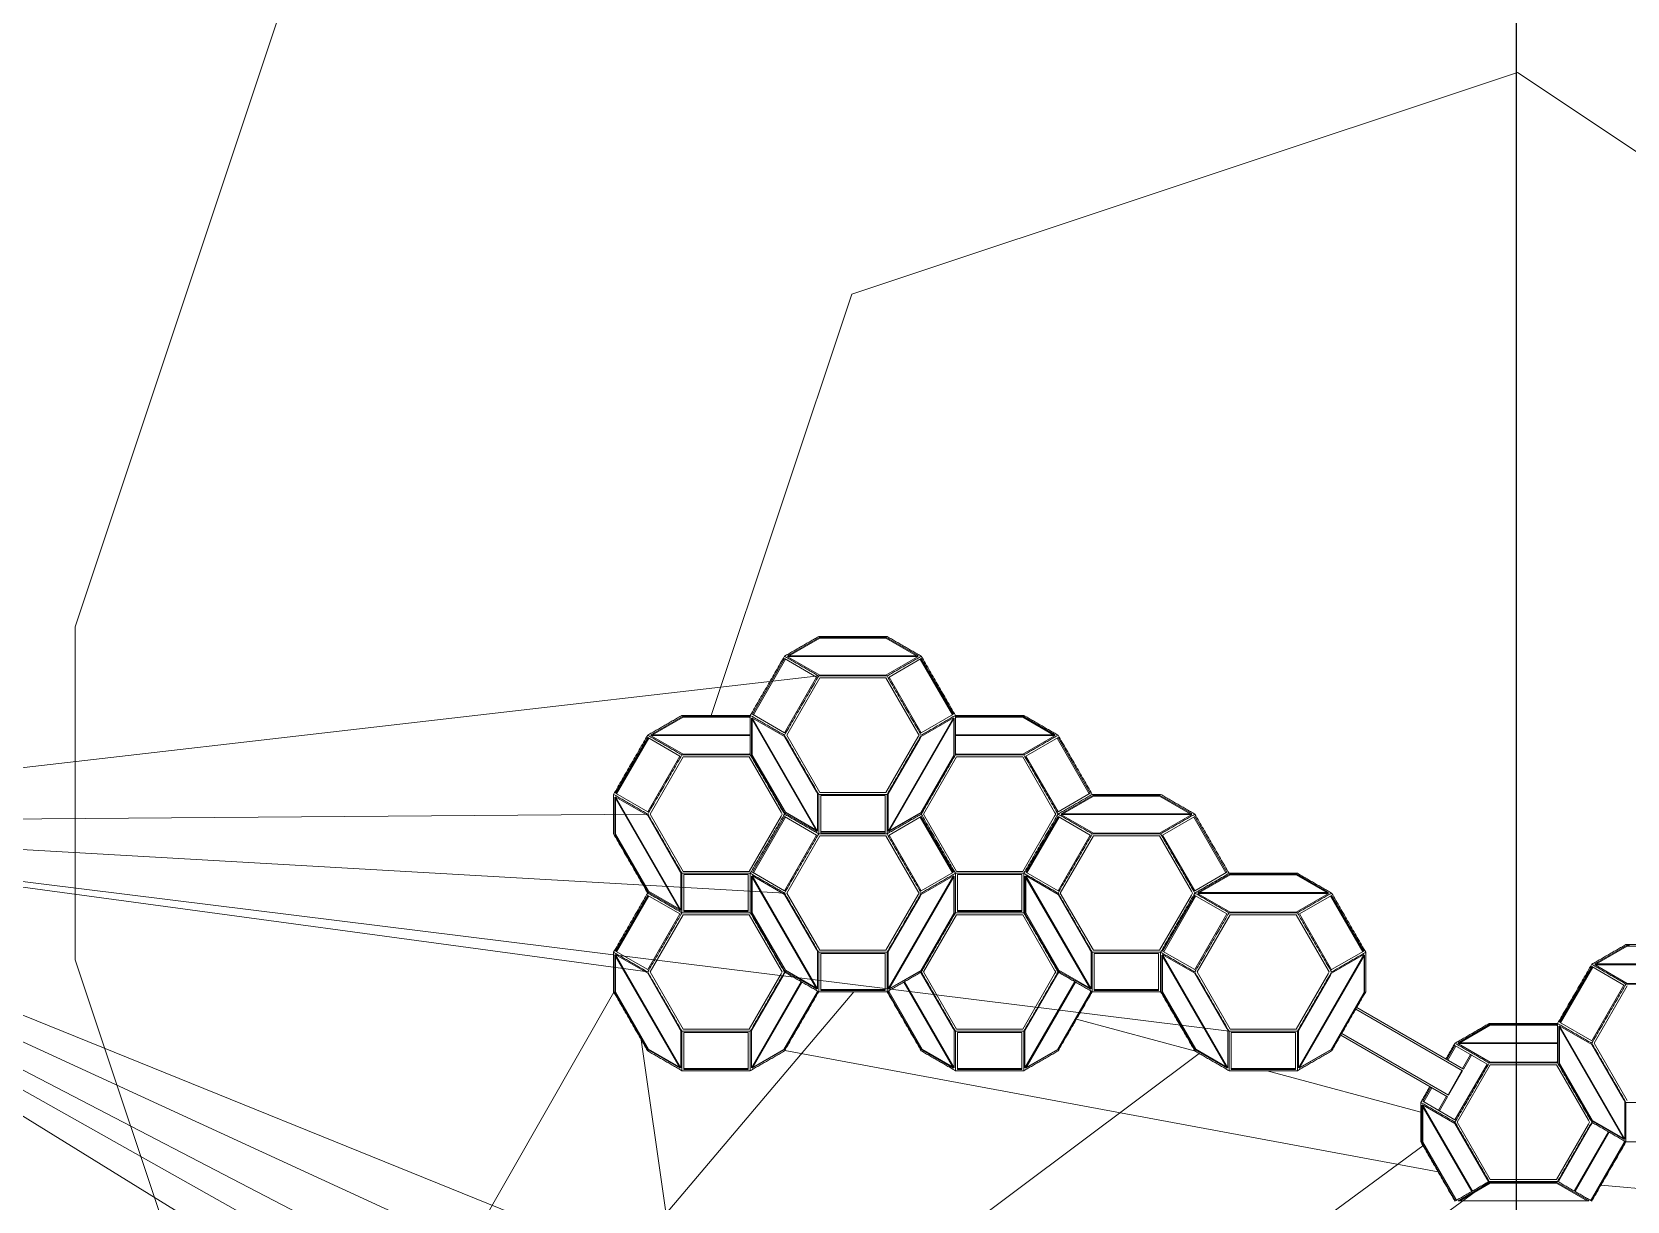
# Model space of a CAD drawing. Header units: millimetres. Extents: x 551 to 27551, y 6116 to 15116.
# Drawn here: x 6231.6 to 6574.5, y 13780.3 to 14031.6 of the extents above; entities that cross this region are included whole.
import ezdxf

# ---------------------------------------------------------------- set-up
doc = ezdxf.new("R2010")
doc.units = ezdxf.units.MM
for name, color, linetype, lineweight in [('1ST', 51, 'Continuous', 18), ('3RD', 140, 'Continuous', 13), ('4TH DETAILS', 125, 'Continuous', 9)]:
    doc.layers.add(name, color=color, linetype=linetype, lineweight=lineweight)
doc.layers.add('LAYOUT', color=83, linetype='Continuous', plot=False)

msp = doc.modelspace()

# ---------------------------------------------------------------- linework, layer by layer
at = {"layer": '1ST', "color": 244, "lineweight": 30, "true_color": 0x991b1e}
msp.add_circle((6531.7, 13769.252), 529.701, dxfattribs=at)
at = {"layer": '3RD'}
for p, q in [((6394.031, 13897.479), (6400.972, 13901.486)), ((6400.972, 13901.274), (6394.398, 13897.479)), ((6400.972, 13901.274), (6400.972, 13901.486)), ((6400.972, 13901.486), (6401.461, 13901.486)), ((6415.18, 13901.274), (6400.972, 13901.274)), ((6401.461, 13901.486), (6415.18, 13901.486)), ((6415.18, 13901.274), (6415.18, 13901.486)), ((6415.18, 13901.486), (6422.04, 13897.526)), ((6421.754, 13897.479), (6415.18, 13901.274)), ((6386.467, 13884.909), (6393.379, 13896.881)), ((6393.594, 13896.756), (6386.682, 13884.785)), ((6393.379, 13896.881), (6400.291, 13892.89)), ((6394.112, 13897.244), (6394.02, 13897.297)), ((6422.132, 13897.297), (6394.02, 13897.297)), ((6394.031, 13897.479), (6422.121, 13897.479)), ((6400.972, 13893.283), (6394.112, 13897.244)), ((6422.132, 13897.297), (6415.18, 13893.283)), ((6415.854, 13892.886), (6422.766, 13896.877)), ((6422.04, 13897.526), (6422.121, 13897.479)), ((6429.463, 13884.781), (6422.551, 13896.753)), ((6422.766, 13896.877), (6422.773, 13896.865)), ((6422.773, 13896.865), (6429.678, 13884.905)), ((6400.727, 13893.142), (6127.34, 13861.609)), ((6400.291, 13892.89), (6393.379, 13880.918)), ((6393.868, 13880.414), (6400.972, 13892.719)), ((6414.691, 13893.283), (6400.972, 13893.283)), ((6400.972, 13892.719), (6401.461, 13892.719)), ((6401.461, 13892.719), (6415.18, 13892.719)), ((6415.18, 13893.283), (6414.691, 13893.283)), ((6415.18, 13892.719), (6422.04, 13880.838)), ((6422.766, 13880.915), (6415.854, 13892.886)), ((6364.637, 13880.508), (6371.578, 13884.516)), ((6371.578, 13884.304), (6365.004, 13880.508)), ((6371.578, 13884.304), (6371.578, 13884.516)), ((6371.578, 13884.516), (6372.067, 13884.516)), ((6385.786, 13884.304), (6371.578, 13884.304)), ((6372.067, 13884.516), (6385.786, 13884.516)), ((6385.786, 13884.304), (6385.786, 13884.516)), ((6385.786, 13884.516), (6386.031, 13884.375)), ((6386.031, 13884.163), (6385.786, 13884.304)), ((6386.419, 13884.15), (6386.519, 13884.093)), ((6386.419, 13884.15), (6400.483, 13859.791)), ((6393.379, 13880.918), (6386.467, 13884.909)), ((6386.519, 13884.093), (6393.379, 13880.132)), ((6415.669, 13859.798), (6429.726, 13884.147)), ((6429.678, 13884.905), (6422.773, 13880.918)), ((6422.773, 13880.132), (6429.726, 13884.147)), ((6430.121, 13884.375), (6430.366, 13884.516)), ((6430.366, 13884.304), (6430.121, 13884.163)), ((6430.366, 13884.304), (6430.366, 13884.516)), ((6430.366, 13884.516), (6430.854, 13884.516)), ((6444.574, 13884.304), (6430.366, 13884.304)), ((6430.854, 13884.516), (6444.574, 13884.516)), ((6444.574, 13884.304), (6444.574, 13884.516)), ((6444.574, 13884.516), (6451.434, 13880.555)), ((6451.148, 13880.508), (6444.574, 13884.304)), ((6386.275, 13876.03), (6386.275, 13884.045)), ((6400.32, 13859.718), (6386.275, 13884.045)), ((6386.459, 13876.137), (6386.459, 13883.727)), ((6429.877, 13884.045), (6415.832, 13859.718)), ((6422.04, 13880.838), (6422.284, 13880.414)), ((6422.773, 13880.918), (6422.766, 13880.915)), ((6429.767, 13876.094), (6429.767, 13883.855)), ((6429.877, 13884.045), (6429.877, 13883.951)), ((6429.877, 13883.951), (6429.877, 13876.03)), ((6357.073, 13867.938), (6363.985, 13879.91)), ((6364.2, 13879.786), (6357.288, 13867.814)), ((6363.985, 13879.91), (6370.897, 13875.919)), ((6364.718, 13880.273), (6364.626, 13880.327)), ((6386.031, 13880.327), (6364.626, 13880.327)), ((6364.637, 13880.508), (6386.031, 13880.508)), ((6371.578, 13876.313), (6364.718, 13880.273)), ((6393.379, 13880.132), (6400.239, 13868.251)), ((6400.972, 13868.11), (6393.868, 13880.414)), ((6422.04, 13879.991), (6415.18, 13868.11)), ((6415.669, 13867.827), (6422.529, 13879.709)), ((6422.284, 13880.414), (6422.04, 13879.991)), ((6422.529, 13879.709), (6422.773, 13880.132)), ((6430.121, 13880.508), (6451.515, 13880.508)), ((6451.526, 13880.327), (6430.121, 13880.327)), ((6451.526, 13880.327), (6444.574, 13876.313)), ((6445.248, 13875.916), (6452.16, 13879.906)), ((6451.434, 13880.555), (6451.515, 13880.508)), ((6458.857, 13867.81), (6451.945, 13879.782)), ((6452.16, 13879.906), (6452.167, 13879.895)), ((6452.167, 13879.895), (6459.072, 13867.935)), ((6370.897, 13875.919), (6363.985, 13863.948)), ((6364.474, 13863.444), (6371.578, 13875.748)), ((6385.297, 13876.313), (6371.578, 13876.313)), ((6371.578, 13875.748), (6372.067, 13875.748)), ((6372.067, 13875.748), (6385.786, 13875.748)), ((6385.786, 13876.313), (6385.297, 13876.313)), ((6386.031, 13876.454), (6385.786, 13876.313)), ((6385.786, 13875.748), (6392.646, 13863.867)), ((6386.459, 13876.137), (6386.275, 13876.03)), ((6393.379, 13863.726), (6386.275, 13876.03)), ((6393.563, 13863.832), (6386.459, 13876.137)), ((6422.663, 13863.789), (6429.767, 13876.094)), ((6429.877, 13876.03), (6423.017, 13864.149)), ((6423.262, 13863.444), (6430.366, 13875.748)), ((6429.767, 13876.094), (6429.877, 13876.03)), ((6430.366, 13876.313), (6430.121, 13876.454)), ((6444.085, 13876.313), (6430.366, 13876.313)), ((6430.366, 13875.748), (6430.855, 13875.748)), ((6430.855, 13875.748), (6444.574, 13875.748)), ((6444.574, 13876.313), (6444.085, 13876.313)), ((6444.574, 13875.748), (6451.434, 13863.867)), ((6452.16, 13863.944), (6445.248, 13875.916)), ((6356.881, 13859.06), (6356.881, 13867.075)), ((6370.926, 13842.748), (6356.881, 13867.075)), ((6357.025, 13867.18), (6357.125, 13867.122)), ((6357.025, 13867.18), (6371.089, 13842.82)), ((6363.985, 13863.948), (6357.073, 13867.938)), ((6357.125, 13867.122), (6363.985, 13863.161)), ((6400.239, 13868.251), (6400.483, 13867.827)), ((6400.483, 13867.827), (6400.483, 13867.545)), ((6400.483, 13867.545), (6400.483, 13859.791)), ((6401.461, 13868.11), (6400.972, 13868.11)), ((6401.164, 13867.434), (6414.988, 13867.434)), ((6401.164, 13859.453), (6401.164, 13867.434)), ((6415.18, 13868.11), (6401.461, 13868.11)), ((6414.988, 13867.434), (6414.988, 13859.453)), ((6415.669, 13859.906), (6415.669, 13867.827)), ((6459.072, 13867.935), (6452.167, 13863.948)), ((6452.818, 13863.538), (6459.76, 13867.545)), ((6459.76, 13867.333), (6453.186, 13863.538)), ((6459.76, 13867.333), (6459.76, 13867.545)), ((6459.76, 13867.545), (6460.248, 13867.545)), ((6473.968, 13867.333), (6459.76, 13867.333)), ((6460.248, 13867.545), (6473.968, 13867.545)), ((6473.968, 13867.333), (6473.968, 13867.545)), ((6473.968, 13867.545), (6480.828, 13863.585)), ((6480.542, 13863.538), (6473.968, 13867.333)), ((6357.065, 13859.166), (6357.065, 13866.757)), ((6392.646, 13863.867), (6392.89, 13863.444)), ((6393.563, 13863.832), (6393.379, 13863.726)), ((6393.623, 13863.585), (6393.379, 13863.726)), ((6400.136, 13860.037), (6393.563, 13863.832)), ((6400.32, 13859.718), (6393.623, 13863.585)), ((6422.773, 13863.726), (6415.832, 13859.718)), ((6415.942, 13859.909), (6422.663, 13863.789)), ((6422.663, 13863.789), (6422.773, 13863.726)), ((6423.017, 13864.149), (6422.773, 13863.726)), ((6451.434, 13863.867), (6451.678, 13863.444)), ((6452.167, 13863.948), (6452.16, 13863.944)), ((6452.818, 13863.538), (6480.909, 13863.538)), ((6480.828, 13863.585), (6480.909, 13863.538)), ((6363.985, 13863.444), (6127.34, 13861.609)), ((6127.34, 13861.609), (6363.985, 13829.503)), ((6441.941, 13667.623), (6127.34, 13861.609)), ((6456.638, 13710.049), (6127.34, 13861.609)), ((6393.379, 13846.473), (6127.34, 13861.609)), ((6427.244, 13693.079), (6127.34, 13861.609)), ((6544.383, 13692.826), (6127.34, 13861.609)), ((6488.909, 13816.775), (6127.34, 13861.609)), ((6500.729, 13667.623), (6127.34, 13861.609)), ((6363.985, 13863.161), (6370.845, 13851.28)), ((6371.578, 13851.139), (6364.474, 13863.444)), ((6392.646, 13863.02), (6385.786, 13851.139)), ((6386.467, 13850.968), (6393.379, 13862.939)), ((6393.594, 13862.815), (6386.682, 13850.844)), ((6392.89, 13863.444), (6392.646, 13863.02)), ((6393.379, 13862.939), (6400.291, 13858.949)), ((6415.854, 13858.945), (6422.766, 13862.936)), ((6429.463, 13850.84), (6422.551, 13862.811)), ((6422.766, 13862.936), (6422.773, 13862.924)), ((6422.773, 13862.924), (6429.678, 13850.964)), ((6430.366, 13851.139), (6423.262, 13863.444)), ((6451.434, 13863.02), (6444.574, 13851.139)), ((6445.255, 13850.968), (6452.167, 13862.939)), ((6452.382, 13862.815), (6445.47, 13850.844)), ((6451.678, 13863.444), (6451.434, 13863.02)), ((6452.167, 13862.939), (6459.079, 13858.949)), ((6452.9, 13863.303), (6452.807, 13863.356)), ((6480.92, 13863.356), (6452.807, 13863.356)), ((6459.76, 13859.342), (6452.9, 13863.303)), ((6480.92, 13863.356), (6473.968, 13859.342)), ((6474.642, 13858.945), (6481.554, 13862.936)), ((6488.251, 13850.84), (6481.339, 13862.811)), ((6481.554, 13862.936), (6481.561, 13862.924)), ((6481.561, 13862.924), (6488.466, 13850.964)), ((6357.065, 13859.166), (6356.881, 13859.06)), ((6363.985, 13846.755), (6356.881, 13859.06)), ((6364.169, 13846.861), (6357.065, 13859.166)), ((6400.291, 13858.949), (6393.379, 13846.977)), ((6393.868, 13846.473), (6400.972, 13858.778)), ((6400.972, 13858.778), (6401.461, 13858.778)), ((6401.164, 13859.702), (6414.988, 13859.702)), ((6414.988, 13859.453), (6401.164, 13859.453)), ((6401.461, 13858.778), (6415.18, 13858.778)), ((6415.18, 13858.778), (6422.04, 13846.896)), ((6415.669, 13859.798), (6415.669, 13859.906)), ((6422.766, 13846.973), (6415.854, 13858.945)), ((6459.079, 13858.949), (6452.167, 13846.977)), ((6452.656, 13846.473), (6459.76, 13858.778)), ((6473.479, 13859.342), (6459.76, 13859.342)), ((6459.76, 13858.778), (6460.248, 13858.778)), ((6460.248, 13858.778), (6473.968, 13858.778)), ((6473.968, 13859.342), (6473.479, 13859.342)), ((6473.968, 13858.778), (6480.827, 13846.896)), ((6481.554, 13846.973), (6474.642, 13858.945)), ((6370.845, 13851.28), (6371.089, 13850.857)), ((6371.089, 13850.857), (6371.089, 13850.575)), ((6371.089, 13850.575), (6371.089, 13842.82)), ((6372.067, 13851.139), (6371.578, 13851.139)), ((6371.77, 13850.464), (6385.594, 13850.464)), ((6371.77, 13842.483), (6371.77, 13850.464)), ((6385.786, 13851.139), (6372.067, 13851.139)), ((6385.594, 13850.464), (6385.594, 13842.483)), ((6386.275, 13842.089), (6386.275, 13850.104)), ((6400.32, 13825.777), (6386.275, 13850.104)), ((6386.419, 13850.209), (6386.519, 13850.151)), ((6386.419, 13850.209), (6400.483, 13825.85)), ((6386.459, 13842.195), (6386.459, 13849.786)), ((6393.379, 13846.977), (6386.467, 13850.968)), ((6386.519, 13850.151), (6393.379, 13846.191)), ((6415.669, 13825.857), (6429.726, 13850.205)), ((6429.877, 13850.104), (6415.832, 13825.777)), ((6429.678, 13850.964), (6422.773, 13846.977)), ((6422.773, 13846.191), (6429.726, 13850.205)), ((6429.767, 13842.153), (6429.767, 13849.913)), ((6429.877, 13850.104), (6429.877, 13850.01)), ((6429.877, 13850.01), (6429.877, 13842.089)), ((6430.855, 13851.139), (6430.366, 13851.139)), ((6430.558, 13850.464), (6444.382, 13850.464)), ((6430.558, 13842.483), (6430.558, 13850.464)), ((6444.574, 13851.139), (6430.855, 13851.139)), ((6444.382, 13850.464), (6444.382, 13842.483)), ((6445.063, 13842.089), (6445.063, 13850.104)), ((6459.108, 13825.777), (6445.063, 13850.104)), ((6445.207, 13850.209), (6445.307, 13850.151)), ((6445.207, 13850.209), (6459.271, 13825.85)), ((6445.246, 13842.195), (6445.246, 13849.786)), ((6452.167, 13846.977), (6445.255, 13850.968)), ((6445.307, 13850.151), (6452.167, 13846.191)), ((6488.466, 13850.964), (6481.561, 13846.977)), ((6482.212, 13846.567), (6489.153, 13850.575)), ((6489.153, 13850.363), (6482.58, 13846.567)), ((6489.153, 13850.363), (6489.153, 13850.575)), ((6489.153, 13850.575), (6489.642, 13850.575)), ((6503.362, 13850.363), (6489.153, 13850.363)), ((6489.642, 13850.575), (6503.362, 13850.575)), ((6503.362, 13850.363), (6503.362, 13850.575)), ((6503.362, 13850.575), (6510.221, 13846.614)), ((6509.935, 13846.567), (6503.362, 13850.363)), ((6364.169, 13846.861), (6363.985, 13846.755)), ((6364.229, 13846.614), (6363.985, 13846.755)), ((6370.743, 13843.066), (6364.169, 13846.861)), ((6370.926, 13842.748), (6364.229, 13846.614)), ((6400.972, 13834.168), (6393.868, 13846.473)), ((6422.04, 13846.896), (6422.284, 13846.473)), ((6422.284, 13846.473), (6422.04, 13846.05)), ((6422.773, 13846.977), (6422.766, 13846.973)), ((6459.76, 13834.168), (6452.656, 13846.473)), ((6480.827, 13846.896), (6481.072, 13846.473)), ((6481.072, 13846.473), (6480.827, 13846.05)), ((6481.561, 13846.977), (6481.554, 13846.973)), ((6482.294, 13846.332), (6482.201, 13846.385)), ((6510.314, 13846.385), (6482.201, 13846.385)), ((6482.212, 13846.567), (6510.303, 13846.567)), ((6510.314, 13846.385), (6503.362, 13842.372)), ((6510.221, 13846.614), (6510.303, 13846.567)), ((6357.073, 13833.997), (6363.985, 13845.969)), ((6364.2, 13845.845), (6357.288, 13833.873)), ((6363.985, 13845.969), (6370.897, 13841.978)), ((6393.379, 13846.191), (6400.239, 13834.31)), ((6422.04, 13846.05), (6415.18, 13834.168)), ((6415.669, 13833.886), (6422.529, 13845.768)), ((6422.529, 13845.768), (6422.773, 13846.191)), ((6452.167, 13846.191), (6459.026, 13834.31)), ((6480.827, 13846.05), (6473.968, 13834.168)), ((6474.649, 13833.997), (6481.561, 13845.969)), ((6481.776, 13845.845), (6474.864, 13833.873)), ((6481.561, 13845.969), (6488.472, 13841.978)), ((6489.153, 13842.372), (6482.294, 13846.332)), ((6504.036, 13841.974), (6510.948, 13845.965)), ((6517.645, 13833.869), (6510.733, 13845.841)), ((6510.948, 13845.965), (6510.955, 13845.953)), ((6510.955, 13845.953), (6517.86, 13833.993)), ((6370.897, 13841.978), (6363.985, 13830.007)), ((6364.474, 13829.503), (6371.578, 13841.807)), ((6371.578, 13841.807), (6372.067, 13841.807)), ((6371.77, 13842.731), (6385.594, 13842.731)), ((6385.594, 13842.483), (6371.77, 13842.483)), ((6372.067, 13841.807), (6385.786, 13841.807)), ((6385.786, 13841.807), (6392.646, 13829.926)), ((6386.459, 13842.195), (6386.275, 13842.089)), ((6393.379, 13829.785), (6386.275, 13842.089)), ((6393.563, 13829.891), (6386.459, 13842.195)), ((6422.663, 13829.848), (6429.767, 13842.153)), ((6429.877, 13842.089), (6423.017, 13830.208)), ((6423.262, 13829.503), (6430.366, 13841.807)), ((6429.767, 13842.153), (6429.877, 13842.089)), ((6430.366, 13841.807), (6430.855, 13841.807)), ((6430.558, 13842.731), (6444.382, 13842.731)), ((6444.382, 13842.483), (6430.558, 13842.483)), ((6430.855, 13841.807), (6444.574, 13841.807)), ((6444.574, 13841.807), (6451.434, 13829.926)), ((6445.246, 13842.195), (6445.063, 13842.089)), ((6452.167, 13829.785), (6445.063, 13842.089)), ((6452.35, 13829.891), (6445.246, 13842.195)), ((6488.472, 13841.978), (6481.561, 13830.007)), ((6482.049, 13829.503), (6489.153, 13841.807)), ((6502.873, 13842.372), (6489.153, 13842.372)), ((6489.153, 13841.807), (6489.642, 13841.807)), ((6489.642, 13841.807), (6503.362, 13841.807)), ((6503.362, 13842.372), (6502.873, 13842.372)), ((6503.362, 13841.807), (6510.221, 13829.926)), ((6510.948, 13830.003), (6504.036, 13841.974)), ((6356.881, 13825.119), (6356.881, 13833.134)), ((6370.926, 13808.807), (6356.881, 13833.134)), ((6357.025, 13833.239), (6357.125, 13833.181)), ((6357.025, 13833.239), (6371.089, 13808.879)), ((6357.065, 13825.225), (6357.065, 13832.816)), ((6363.985, 13830.007), (6357.073, 13833.997)), ((6357.125, 13833.181), (6363.985, 13829.22)), ((6400.239, 13834.31), (6400.483, 13833.886)), ((6400.483, 13833.886), (6400.483, 13833.604)), ((6400.483, 13833.604), (6400.483, 13825.85)), ((6401.461, 13834.168), (6400.972, 13834.168)), ((6401.164, 13833.493), (6414.988, 13833.493)), ((6401.164, 13825.512), (6401.164, 13833.493)), ((6415.18, 13834.168), (6401.461, 13834.168)), ((6414.988, 13833.493), (6414.988, 13825.512)), ((6415.669, 13825.965), (6415.669, 13833.886)), ((6459.026, 13834.31), (6459.271, 13833.886)), ((6459.271, 13833.886), (6459.271, 13833.604)), ((6459.271, 13833.604), (6459.271, 13825.85)), ((6460.248, 13834.168), (6459.76, 13834.168)), ((6459.952, 13833.493), (6473.776, 13833.493)), ((6459.952, 13825.512), (6459.952, 13833.493)), ((6473.968, 13834.168), (6460.248, 13834.168)), ((6473.776, 13833.493), (6473.776, 13825.512)), ((6474.457, 13825.119), (6474.457, 13833.134)), ((6488.502, 13808.807), (6474.457, 13833.134)), ((6474.601, 13833.239), (6474.701, 13833.181)), ((6474.601, 13833.239), (6488.665, 13808.879)), ((6474.64, 13825.225), (6474.64, 13832.816)), ((6481.561, 13830.007), (6474.649, 13833.997)), ((6474.701, 13833.181), (6481.561, 13829.22)), ((6503.85, 13808.887), (6517.908, 13833.235)), ((6518.059, 13833.134), (6504.013, 13808.807)), ((6517.86, 13833.993), (6510.955, 13830.007)), ((6510.955, 13829.22), (6517.908, 13833.235)), ((6517.948, 13825.182), (6517.948, 13832.943)), ((6518.059, 13833.134), (6518.059, 13833.04)), ((6518.059, 13833.04), (6518.059, 13825.119)), ((6567.517, 13831.258), (6574.458, 13835.265)), ((6574.458, 13835.053), (6567.884, 13831.258)), ((6574.458, 13835.053), (6574.458, 13835.265)), ((6574.458, 13835.265), (6574.946, 13835.265)), ((6588.666, 13835.053), (6574.458, 13835.053)), ((6363.985, 13829.22), (6370.845, 13817.339)), ((6371.578, 13817.198), (6364.474, 13829.503)), ((6392.646, 13829.926), (6392.89, 13829.503)), ((6392.89, 13829.503), (6392.646, 13829.079)), ((6393.135, 13828.797), (6393.379, 13829.22)), ((6393.563, 13829.891), (6393.379, 13829.785)), ((6393.623, 13829.644), (6393.379, 13829.785)), ((6393.379, 13829.22), (6393.623, 13829.361)), ((6400.136, 13826.095), (6393.563, 13829.891)), ((6400.32, 13825.777), (6393.623, 13829.644)), ((6422.773, 13829.785), (6415.832, 13825.777)), ((6415.942, 13825.968), (6422.663, 13829.848)), ((6422.529, 13829.361), (6422.773, 13829.22)), ((6422.663, 13829.848), (6422.773, 13829.785)), ((6423.017, 13830.208), (6422.773, 13829.785)), ((6422.773, 13829.22), (6429.633, 13817.339)), ((6430.366, 13817.198), (6423.262, 13829.503)), ((6451.434, 13829.926), (6451.678, 13829.503)), ((6451.678, 13829.503), (6451.434, 13829.079)), ((6451.922, 13828.797), (6452.167, 13829.22)), ((6452.35, 13829.891), (6452.167, 13829.785)), ((6452.411, 13829.644), (6452.167, 13829.785)), ((6452.167, 13829.22), (6452.411, 13829.361)), ((6458.924, 13826.095), (6452.35, 13829.891)), ((6459.108, 13825.777), (6452.411, 13829.644)), ((6481.561, 13829.22), (6488.42, 13817.339)), ((6489.153, 13817.198), (6482.049, 13829.503)), ((6510.221, 13829.926), (6510.466, 13829.503)), ((6510.466, 13829.503), (6510.221, 13829.079)), ((6510.71, 13828.797), (6510.955, 13829.22)), ((6510.955, 13830.007), (6510.948, 13830.003)), ((6559.953, 13818.688), (6566.865, 13830.66)), ((6567.08, 13830.535), (6560.168, 13818.564)), ((6566.865, 13830.66), (6573.777, 13826.669)), ((6567.598, 13831.023), (6567.506, 13831.076)), ((6588.91, 13831.076), (6567.506, 13831.076)), ((6567.517, 13831.258), (6588.91, 13831.258)), ((6574.458, 13827.062), (6567.598, 13831.023)), ((6392.646, 13829.079), (6385.786, 13817.198)), ((6386.275, 13816.916), (6393.135, 13828.797)), ((6386.275, 13808.887), (6396.978, 13827.425)), ((6397.135, 13827.334), (6386.438, 13808.807)), ((6415.669, 13825.857), (6415.669, 13825.965)), ((6429.714, 13808.807), (6419.017, 13827.334)), ((6419.171, 13827.423), (6429.877, 13808.879)), ((6451.434, 13829.079), (6444.574, 13817.198)), ((6445.063, 13816.916), (6451.922, 13828.797)), ((6445.063, 13808.887), (6455.766, 13827.425)), ((6455.922, 13827.334), (6445.226, 13808.807)), ((6510.221, 13829.079), (6503.362, 13817.198)), ((6503.85, 13816.916), (6510.71, 13828.797)), ((6573.777, 13826.669), (6566.865, 13814.697)), ((6567.354, 13814.193), (6574.458, 13826.498)), ((6588.177, 13827.062), (6574.458, 13827.062)), ((6408.244, 13825.26), (6249.515, 13637.674)), ((6249.515, 13637.674), (6356.708, 13825.137)), ((6357.065, 13825.225), (6356.881, 13825.119)), ((6363.985, 13812.814), (6356.881, 13825.119)), ((6364.169, 13812.92), (6357.065, 13825.225)), ((6393.269, 13812.878), (6400.373, 13825.182)), ((6400.483, 13825.119), (6393.623, 13813.237)), ((6400.373, 13825.182), (6400.373, 13825.465)), ((6400.373, 13825.182), (6400.483, 13825.119)), ((6400.483, 13825.401), (6400.483, 13825.119)), ((6401.164, 13825.76), (6414.988, 13825.76)), ((6414.988, 13825.512), (6401.164, 13825.512)), ((6415.669, 13825.119), (6415.669, 13825.401)), ((6415.852, 13825.225), (6415.669, 13825.119)), ((6422.773, 13812.814), (6415.669, 13825.119)), ((6415.852, 13825.225), (6415.852, 13825.507)), ((6422.957, 13812.92), (6415.852, 13825.225)), ((6452.057, 13812.878), (6459.161, 13825.182)), ((6459.271, 13825.119), (6452.411, 13813.237)), ((6459.161, 13825.182), (6459.161, 13825.465)), ((6459.161, 13825.182), (6459.271, 13825.119)), ((6459.271, 13825.401), (6459.271, 13825.119)), ((6459.952, 13825.76), (6473.776, 13825.76)), ((6473.776, 13825.512), (6459.952, 13825.512)), ((6474.64, 13825.225), (6474.457, 13825.119)), ((6481.561, 13812.814), (6474.457, 13825.119)), ((6481.744, 13812.92), (6474.64, 13825.225)), ((6510.844, 13812.878), (6517.948, 13825.182)), ((6518.059, 13825.119), (6511.199, 13813.237)), ((6517.948, 13825.182), (6518.059, 13825.119)), ((6481.704, 13812.449), (6456.117, 13819.375)), ((6516.129, 13821.494), (6539.08, 13808.243)), ((6516.347, 13821.872), (6539.298, 13808.621)), ((6370.845, 13817.339), (6371.089, 13816.916)), ((6371.089, 13816.916), (6371.089, 13816.634)), ((6371.089, 13816.634), (6371.089, 13808.879)), ((6372.067, 13817.198), (6371.578, 13817.198)), ((6371.77, 13816.523), (6385.594, 13816.523)), ((6371.77, 13808.541), (6371.77, 13816.523)), ((6385.786, 13817.198), (6372.067, 13817.198)), ((6385.594, 13816.523), (6385.594, 13808.541)), ((6386.275, 13808.995), (6386.275, 13816.916)), ((6429.633, 13817.339), (6429.877, 13816.916)), ((6429.877, 13816.916), (6429.877, 13816.634)), ((6429.877, 13816.634), (6429.877, 13808.879)), ((6430.855, 13817.198), (6430.366, 13817.198)), ((6430.558, 13816.523), (6444.382, 13816.523)), ((6430.558, 13808.541), (6430.558, 13816.523)), ((6444.574, 13817.198), (6430.855, 13817.198)), ((6444.382, 13816.523), (6444.382, 13808.541)), ((6445.063, 13808.995), (6445.063, 13816.916)), ((6488.42, 13817.339), (6488.665, 13816.916)), ((6488.665, 13816.916), (6488.665, 13816.634)), ((6488.665, 13816.634), (6488.665, 13808.879)), ((6489.642, 13817.198), (6489.153, 13817.198)), ((6489.346, 13816.523), (6503.169, 13816.523)), ((6489.346, 13808.541), (6489.346, 13816.523)), ((6503.362, 13817.198), (6489.642, 13817.198)), ((6503.169, 13816.523), (6503.169, 13808.541)), ((6503.85, 13808.995), (6503.85, 13816.916)), ((6512.91, 13815.92), (6535.862, 13802.669)), ((6513.129, 13816.298), (6536.08, 13803.047)), ((6538.123, 13814.287), (6545.064, 13818.295)), ((6545.064, 13818.083), (6538.49, 13814.287)), ((6545.064, 13818.083), (6545.064, 13818.295)), ((6545.064, 13818.295), (6545.553, 13818.295)), ((6559.272, 13818.083), (6545.064, 13818.083)), ((6545.553, 13818.295), (6559.272, 13818.295)), ((6559.272, 13818.083), (6559.272, 13818.295)), ((6559.272, 13818.295), (6559.516, 13818.154)), ((6559.516, 13817.942), (6559.272, 13818.083)), ((6559.761, 13809.809), (6559.761, 13817.824)), ((6573.806, 13793.497), (6559.761, 13817.824)), ((6559.905, 13817.929), (6560.005, 13817.872)), ((6559.905, 13817.929), (6573.969, 13793.57)), ((6559.945, 13809.916), (6559.945, 13817.506)), ((6566.865, 13814.697), (6559.953, 13818.688)), ((6560.005, 13817.872), (6566.865, 13813.911)), ((6364.169, 13812.92), (6363.985, 13812.814)), ((6364.229, 13812.673), (6363.985, 13812.814)), ((6370.743, 13809.125), (6364.169, 13812.92)), ((6370.926, 13808.807), (6364.229, 13812.673)), ((6393.379, 13812.814), (6386.438, 13808.807)), ((6386.548, 13808.998), (6393.269, 13812.878)), ((6393.269, 13812.878), (6393.379, 13812.814)), ((6393.623, 13813.237), (6393.379, 13812.814)), ((6393.452, 13812.659), (6533.842, 13786.537)), ((6422.957, 13812.92), (6422.773, 13812.814)), ((6423.017, 13812.673), (6422.773, 13812.814)), ((6429.53, 13809.125), (6422.957, 13812.92)), ((6429.714, 13808.807), (6423.017, 13812.673)), ((6452.167, 13812.814), (6445.226, 13808.807)), ((6445.336, 13808.998), (6452.057, 13812.878)), ((6452.057, 13812.878), (6452.167, 13812.814)), ((6452.411, 13813.237), (6452.167, 13812.814)), ((6481.744, 13812.92), (6481.561, 13812.814)), ((6481.805, 13812.673), (6481.561, 13812.814)), ((6488.318, 13809.125), (6481.744, 13812.92)), ((6488.502, 13808.807), (6481.805, 13812.673)), ((6510.955, 13812.814), (6504.013, 13808.807)), ((6504.124, 13808.998), (6510.844, 13812.878)), ((6510.844, 13812.878), (6510.955, 13812.814)), ((6511.199, 13813.237), (6510.955, 13812.814)), ((6535.733, 13810.679), (6537.471, 13813.689)), ((6537.686, 13813.565), (6535.949, 13810.555)), ((6537.471, 13813.689), (6544.383, 13809.698)), ((6538.204, 13814.052), (6538.112, 13814.106)), ((6559.516, 13814.106), (6538.112, 13814.106)), ((6538.123, 13814.287), (6559.516, 13814.287)), ((6545.064, 13810.092), (6538.204, 13814.052)), ((6566.865, 13813.911), (6573.725, 13802.03)), ((6574.458, 13801.889), (6567.354, 13814.193)), ((6482.507, 13811.985), (6249.515, 13637.674)), ((6371.77, 13808.79), (6385.594, 13808.79)), ((6386.275, 13808.887), (6386.275, 13808.995)), ((6430.558, 13808.79), (6444.382, 13808.79)), ((6445.063, 13808.887), (6445.063, 13808.995)), ((6489.346, 13808.79), (6503.169, 13808.79)), ((6503.85, 13808.887), (6503.85, 13808.995)), ((6544.383, 13809.698), (6537.471, 13797.727)), ((6537.96, 13797.223), (6545.064, 13809.527)), ((6539.08, 13808.747), (6540.818, 13811.757)), ((6539.298, 13808.621), (6541.036, 13811.631)), ((6540.818, 13811.757), (6541.036, 13811.631)), ((6558.783, 13810.092), (6545.064, 13810.092)), ((6545.064, 13809.527), (6545.553, 13809.527)), ((6545.553, 13809.527), (6559.272, 13809.527)), ((6559.272, 13810.092), (6558.783, 13810.092)), ((6559.516, 13810.233), (6559.272, 13810.092)), ((6559.272, 13809.527), (6566.132, 13797.646)), ((6559.945, 13809.916), (6559.761, 13809.809)), ((6566.865, 13797.505), (6559.761, 13809.809)), ((6567.049, 13797.611), (6559.945, 13809.916)), ((6385.594, 13808.541), (6371.77, 13808.541)), ((6444.382, 13808.541), (6430.558, 13808.541)), ((6503.169, 13808.541), (6489.346, 13808.541)), ((6530.123, 13799.344), (6497.073, 13808.289)), ((6535.975, 13803.108), (6538.975, 13808.304)), ((6536.08, 13803.047), (6539.08, 13808.243)), ((6530.559, 13801.717), (6532.297, 13804.727)), ((6532.512, 13804.603), (6530.774, 13801.593)), ((6533.906, 13799.785), (6535.644, 13802.795)), ((6534.124, 13799.659), (6535.862, 13802.669)), ((6573.725, 13802.03), (6573.969, 13801.606)), ((6530.367, 13792.839), (6530.367, 13800.854)), ((6541.064, 13782.326), (6530.367, 13800.854)), ((6530.511, 13800.959), (6530.611, 13800.901)), ((6530.511, 13800.959), (6541.217, 13782.415)), ((6530.551, 13792.945), (6530.551, 13800.536)), ((6537.471, 13797.727), (6530.559, 13801.717)), ((6530.611, 13800.901), (6537.471, 13796.94)), ((6533.906, 13799.785), (6534.124, 13799.659)), ((6573.969, 13801.606), (6573.969, 13801.324)), ((6573.969, 13801.324), (6573.969, 13793.57)), ((6537.471, 13796.94), (6544.331, 13785.059)), ((6545.064, 13784.918), (6537.96, 13797.223)), ((6566.132, 13796.799), (6559.272, 13784.918)), ((6559.761, 13784.636), (6566.621, 13796.517)), ((6563.115, 13782.417), (6570.464, 13795.145)), ((6570.621, 13795.054), (6563.272, 13782.326)), ((6566.132, 13797.646), (6566.376, 13797.223)), ((6566.376, 13797.223), (6566.132, 13796.799)), ((6566.621, 13796.517), (6566.865, 13796.94)), ((6567.049, 13797.611), (6566.865, 13797.505)), ((6567.109, 13797.364), (6566.865, 13797.505)), ((6566.865, 13796.94), (6567.109, 13797.082)), ((6573.622, 13793.816), (6567.049, 13797.611)), ((6573.806, 13793.497), (6567.109, 13797.364)), ((6530.592, 13792.167), (6448.407, 13731.772)), ((6530.551, 13792.945), (6530.367, 13792.839)), ((6537.471, 13780.534), (6530.367, 13792.839)), ((6537.655, 13780.64), (6530.551, 13792.945)), ((6566.755, 13780.598), (6573.859, 13792.903)), ((6573.969, 13792.839), (6567.109, 13780.958)), ((6573.859, 13792.903), (6573.859, 13793.185)), ((6573.859, 13792.903), (6573.969, 13792.839)), ((6573.969, 13793.121), (6573.969, 13792.839)), ((6544.331, 13785.059), (6544.575, 13784.636)), ((6545.553, 13784.918), (6545.064, 13784.918)), ((6559.272, 13784.918), (6545.553, 13784.918)), ((6544.819, 13784.495), (6456.169, 13719.347)), ((6538.123, 13780.346), (6545.064, 13784.354)), ((6545.064, 13784.142), (6538.49, 13780.346)), ((6544.575, 13784.636), (6544.575, 13784.354)), ((6545.064, 13784.142), (6545.064, 13784.354)), ((6545.064, 13784.354), (6545.553, 13784.354)), ((6559.272, 13784.142), (6545.064, 13784.142)), ((6545.553, 13784.354), (6559.272, 13784.354)), ((6559.272, 13784.142), (6559.272, 13784.354)), ((6559.272, 13784.354), (6566.132, 13780.393)), ((6565.846, 13780.346), (6559.272, 13784.142)), ((6559.761, 13784.354), (6559.761, 13784.636)), ((6595.663, 13781.284), (6568.836, 13783.667)), ((6537.655, 13780.64), (6537.471, 13780.534)), ((6537.715, 13780.393), (6537.471, 13780.534)), ((6537.899, 13780.499), (6537.655, 13780.64)), ((6538.123, 13780.346), (6566.213, 13780.346)), ((6566.132, 13780.393), (6566.213, 13780.346)), ((6566.51, 13780.457), (6566.755, 13780.598)), ((6566.865, 13780.534), (6566.621, 13780.393)), ((6566.755, 13780.598), (6566.865, 13780.534)), ((6567.109, 13780.958), (6566.865, 13780.534))]:
    msp.add_line(p, q, dxfattribs=at)
for points in [[(6393.379, 13897.385), (6400.727, 13901.627)], [(6415.424, 13901.627), (6400.727, 13901.627)], [(6415.424, 13901.627), (6422.773, 13897.385)], [(6386.031, 13884.657), (6393.379, 13897.385)], [(6400.727, 13893.142), (6393.379, 13897.385)], [(6415.424, 13893.142), (6422.773, 13897.385)], [(6430.121, 13884.657), (6422.773, 13897.385)], [(6393.379, 13880.414), (6400.727, 13893.142)], [(6400.727, 13893.142), (6415.424, 13893.142)], [(6422.773, 13880.414), (6415.424, 13893.142)], [(6363.985, 13880.414), (6371.334, 13884.657)], [(6386.031, 13884.657), (6371.334, 13884.657)], [(6386.031, 13876.172), (6386.031, 13884.657)], [(6393.379, 13880.414), (6386.031, 13884.657)], [(6422.773, 13880.414), (6430.121, 13884.657)], [(6444.818, 13884.657), (6430.121, 13884.657)], [(6430.121, 13876.172), (6430.121, 13884.657)], [(6444.818, 13884.657), (6452.167, 13880.414)], [(6356.637, 13867.686), (6363.985, 13880.414)], [(6371.334, 13876.172), (6363.985, 13880.414)], [(6400.727, 13867.686), (6393.379, 13880.414)], [(6415.424, 13867.686), (6422.773, 13880.414)], [(6444.818, 13876.172), (6452.167, 13880.414)], [(6459.515, 13867.686), (6452.167, 13880.414)], [(6363.985, 13863.444), (6371.334, 13876.172)], [(6371.334, 13876.172), (6386.031, 13876.172)], [(6393.379, 13863.444), (6386.031, 13876.172)], [(6386.031, 13876.172), (6393.379, 13863.444)], [(6422.773, 13863.444), (6430.121, 13876.172)], [(6430.121, 13876.172), (6422.773, 13863.444)], [(6430.121, 13876.172), (6444.818, 13876.172)], [(6452.167, 13863.444), (6444.818, 13876.172)], [(6356.637, 13859.201), (6356.637, 13867.686)], [(6363.985, 13863.444), (6356.637, 13867.686)], [(6400.727, 13867.686), (6415.424, 13867.686)], [(6400.727, 13867.686), (6400.727, 13859.201)], [(6415.424, 13867.686), (6415.424, 13859.201)], [(6452.167, 13863.444), (6459.515, 13867.686)], [(6452.167, 13863.444), (6459.515, 13867.686)], [(6474.212, 13867.686), (6459.515, 13867.686)], [(6474.212, 13867.686), (6481.561, 13863.444)], [(6371.334, 13850.716), (6363.985, 13863.444)], [(6386.031, 13850.716), (6393.379, 13863.444)], [(6386.031, 13850.716), (6393.379, 13863.444)], [(6400.727, 13859.201), (6393.379, 13863.444)], [(6393.379, 13863.444), (6400.727, 13859.201)], [(6415.424, 13859.201), (6422.773, 13863.444)], [(6415.424, 13859.201), (6422.773, 13863.444)], [(6430.121, 13850.716), (6422.773, 13863.444)], [(6430.121, 13850.716), (6422.773, 13863.444)], [(6444.818, 13850.716), (6452.167, 13863.444)], [(6444.818, 13850.716), (6452.167, 13863.444)], [(6459.515, 13859.201), (6452.167, 13863.444)], [(6474.212, 13859.201), (6481.561, 13863.444)], [(6488.909, 13850.716), (6481.561, 13863.444)], [(6356.637, 13859.201), (6363.985, 13846.473)], [(6393.379, 13846.473), (6400.727, 13859.201)], [(6400.727, 13859.201), (6415.424, 13859.201)], [(6400.727, 13859.201), (6415.424, 13859.201)], [(6422.773, 13846.473), (6415.424, 13859.201)], [(6452.167, 13846.473), (6459.515, 13859.201)], [(6459.515, 13859.201), (6474.212, 13859.201)], [(6481.561, 13846.473), (6474.212, 13859.201)], [(6371.334, 13850.716), (6386.031, 13850.716)], [(6371.334, 13850.716), (6371.334, 13842.23)], [(6386.031, 13842.23), (6386.031, 13850.716)], [(6393.379, 13846.473), (6386.031, 13850.716)], [(6386.031, 13850.716), (6386.031, 13842.23)], [(6422.773, 13846.473), (6430.121, 13850.716)], [(6430.121, 13842.23), (6430.121, 13850.716)], [(6430.121, 13850.716), (6444.818, 13850.716)], [(6430.121, 13850.716), (6430.121, 13842.23)], [(6444.818, 13842.23), (6444.818, 13850.716)], [(6452.167, 13846.473), (6444.818, 13850.716)], [(6444.818, 13850.716), (6444.818, 13842.23)], [(6481.561, 13846.473), (6488.909, 13850.716)], [(6481.561, 13846.473), (6488.909, 13850.716)], [(6503.606, 13850.716), (6488.909, 13850.716)], [(6503.606, 13850.716), (6510.955, 13846.473)], [(6356.637, 13833.745), (6363.985, 13846.473)], [(6371.334, 13842.23), (6363.985, 13846.473)], [(6363.985, 13846.473), (6371.334, 13842.23)], [(6400.727, 13833.745), (6393.379, 13846.473)], [(6415.424, 13833.745), (6422.773, 13846.473)], [(6459.515, 13833.745), (6452.167, 13846.473)], [(6474.212, 13833.745), (6481.561, 13846.473)], [(6474.212, 13833.745), (6481.561, 13846.473)], [(6488.909, 13842.23), (6481.561, 13846.473)], [(6503.606, 13842.23), (6510.955, 13846.473)], [(6518.303, 13833.745), (6510.955, 13846.473)], [(6363.985, 13829.503), (6371.334, 13842.23)], [(6371.334, 13842.23), (6386.031, 13842.23)], [(6371.334, 13842.23), (6386.031, 13842.23)], [(6386.031, 13842.23), (6393.379, 13829.503)], [(6393.379, 13829.503), (6386.031, 13842.23)], [(6422.773, 13829.503), (6430.121, 13842.23)], [(6430.121, 13842.23), (6422.773, 13829.503)], [(6430.121, 13842.23), (6444.818, 13842.23)], [(6430.121, 13842.23), (6444.818, 13842.23)], [(6444.818, 13842.23), (6452.167, 13829.503)], [(6452.167, 13829.503), (6444.818, 13842.23)], [(6481.561, 13829.503), (6488.909, 13842.23)], [(6488.909, 13842.23), (6503.606, 13842.23)], [(6510.955, 13829.503), (6503.606, 13842.23)], [(6356.637, 13825.26), (6356.637, 13833.745)], [(6363.985, 13829.503), (6356.637, 13833.745)], [(6400.727, 13833.745), (6415.424, 13833.745)], [(6400.727, 13833.745), (6400.727, 13825.26)], [(6415.424, 13833.745), (6415.424, 13825.26)], [(6459.515, 13833.745), (6474.212, 13833.745)], [(6459.515, 13833.745), (6459.515, 13825.26)], [(6474.212, 13825.26), (6474.212, 13833.745)], [(6481.561, 13829.503), (6474.212, 13833.745)], [(6474.212, 13833.745), (6474.212, 13825.26)], [(6510.955, 13829.503), (6518.303, 13833.745)], [(6518.303, 13825.26), (6518.303, 13833.745)], [(6566.865, 13831.164), (6574.213, 13835.406)], [(6588.91, 13835.406), (6574.213, 13835.406)], [(6371.334, 13816.775), (6363.985, 13829.503)], [(6386.031, 13816.775), (6393.379, 13829.503)], [(6393.379, 13829.503), (6400.727, 13825.26)], [(6415.424, 13825.26), (6422.773, 13829.503)], [(6430.121, 13816.775), (6422.773, 13829.503)], [(6444.818, 13816.775), (6452.167, 13829.503)], [(6452.167, 13829.503), (6459.515, 13825.26)], [(6488.909, 13816.775), (6481.561, 13829.503)], [(6503.606, 13816.775), (6510.955, 13829.503)], [(6559.516, 13818.436), (6566.865, 13831.164)], [(6574.213, 13826.921), (6566.865, 13831.164)], [(6566.865, 13814.193), (6574.213, 13826.921)], [(6574.213, 13826.921), (6588.91, 13826.921)], [(6356.637, 13825.26), (6363.985, 13812.532)], [(6400.727, 13825.26), (6393.379, 13812.532)], [(6400.727, 13825.26), (6415.424, 13825.26)], [(6415.424, 13825.26), (6422.773, 13812.532)], [(6459.515, 13825.26), (6452.167, 13812.532)], [(6459.515, 13825.26), (6474.212, 13825.26)], [(6474.212, 13825.26), (6481.561, 13812.532)], [(6518.303, 13825.26), (6510.955, 13812.532)], [(6371.334, 13816.775), (6386.031, 13816.775)], [(6371.334, 13816.775), (6371.334, 13808.289)], [(6386.031, 13816.775), (6386.031, 13808.289)], [(6430.121, 13816.775), (6444.818, 13816.775)], [(6430.121, 13816.775), (6430.121, 13808.289)], [(6444.818, 13816.775), (6444.818, 13808.289)], [(6488.909, 13816.775), (6503.606, 13816.775)], [(6488.909, 13816.775), (6488.909, 13808.289)], [(6503.606, 13816.775), (6503.606, 13808.289)], [(6537.471, 13814.193), (6544.819, 13818.436)], [(6559.516, 13818.436), (6544.819, 13818.436)], [(6559.516, 13809.951), (6559.516, 13818.436)], [(6566.865, 13814.193), (6559.516, 13818.436)], [(6363.985, 13812.532), (6371.334, 13808.289)], [(6386.031, 13808.289), (6393.379, 13812.532)], [(6422.773, 13812.532), (6430.121, 13808.289)], [(6444.818, 13808.289), (6452.167, 13812.532)], [(6481.561, 13812.532), (6488.909, 13808.289)], [(6503.606, 13808.289), (6510.955, 13812.532)], [(6535.515, 13810.805), (6537.471, 13814.193)], [(6544.819, 13809.951), (6537.471, 13814.193)], [(6574.213, 13801.465), (6566.865, 13814.193)], [(6537.471, 13797.223), (6544.819, 13809.951)], [(6544.819, 13809.951), (6559.516, 13809.951)], [(6566.865, 13797.223), (6559.516, 13809.951)], [(6559.516, 13809.951), (6566.865, 13797.223)], [(6371.334, 13808.289), (6386.031, 13808.289)], [(6430.121, 13808.289), (6444.818, 13808.289)], [(6488.909, 13808.289), (6503.606, 13808.289)], [(6530.123, 13801.465), (6532.078, 13804.853)], [(6530.123, 13792.98), (6530.123, 13801.465)], [(6537.471, 13797.223), (6530.123, 13801.465)], [(6574.213, 13801.465), (6588.91, 13801.465)], [(6574.213, 13801.465), (6574.213, 13792.98)], [(6544.819, 13784.495), (6537.471, 13797.223)], [(6559.516, 13784.495), (6566.865, 13797.223)], [(6566.865, 13797.223), (6574.213, 13792.98)], [(6530.123, 13792.98), (6537.471, 13780.252)], [(6574.213, 13792.98), (6566.865, 13780.252)], [(6574.213, 13792.98), (6588.91, 13792.98)], [(6537.471, 13780.252), (6544.819, 13784.495)], [(6559.516, 13784.495), (6544.819, 13784.495)], [(6544.819, 13784.495), (6559.516, 13784.495)], [(6559.516, 13784.495), (6566.865, 13780.252)]]:
    msp.add_open_spline(points, degree=1, dxfattribs=at)
at = {"layer": '4TH DETAILS'}
for points in [[(6336.296, 13450.611), (6288.606, 13593.683), (6264.76, 13760.6), (6240.915, 13832.136), (6240.915, 13903.672), (6288.606, 14046.745), (6336.296, 14070.59), (6550.904, 14094.435), (6598.595, 14070.59), (6670.131, 14046.745), (6789.358, 13951.363), (6860.894, 13903.672), (6860.894, 13832.136), (6860.894, 13665.219), (6837.049, 13593.683), (6860.894, 13450.611)], [(6789.358, 13720.696), (6789.358, 13832.136), (6693.977, 13927.518), (6550.904, 14022.899), (6407.832, 13975.209), (6377.648, 13884.657)], [(6362.599, 13814.932), (6383.987, 13665.219), (6383.987, 13593.683), (6383.987, 13545.992), (6431.678, 13379.075), (6431.678, 13236.002), (6383.987, 13140.621), (6360.142, 13092.93), (6336.296, 13069.085), (6264.76, 12973.703), (6217.069, 12926.013), (6097.843, 12759.095), (6050.152, 12687.559), (5953.368, 12568.332)]]:
    msp.add_lwpolyline(points, dxfattribs=at)
at = {"layer": 'LAYOUT'}
msp.add_lwpolyline([(6550.723, 6115.853), (6550.723, 15115.853)], dxfattribs=at)

doc.saveas('drawing.dxf')
